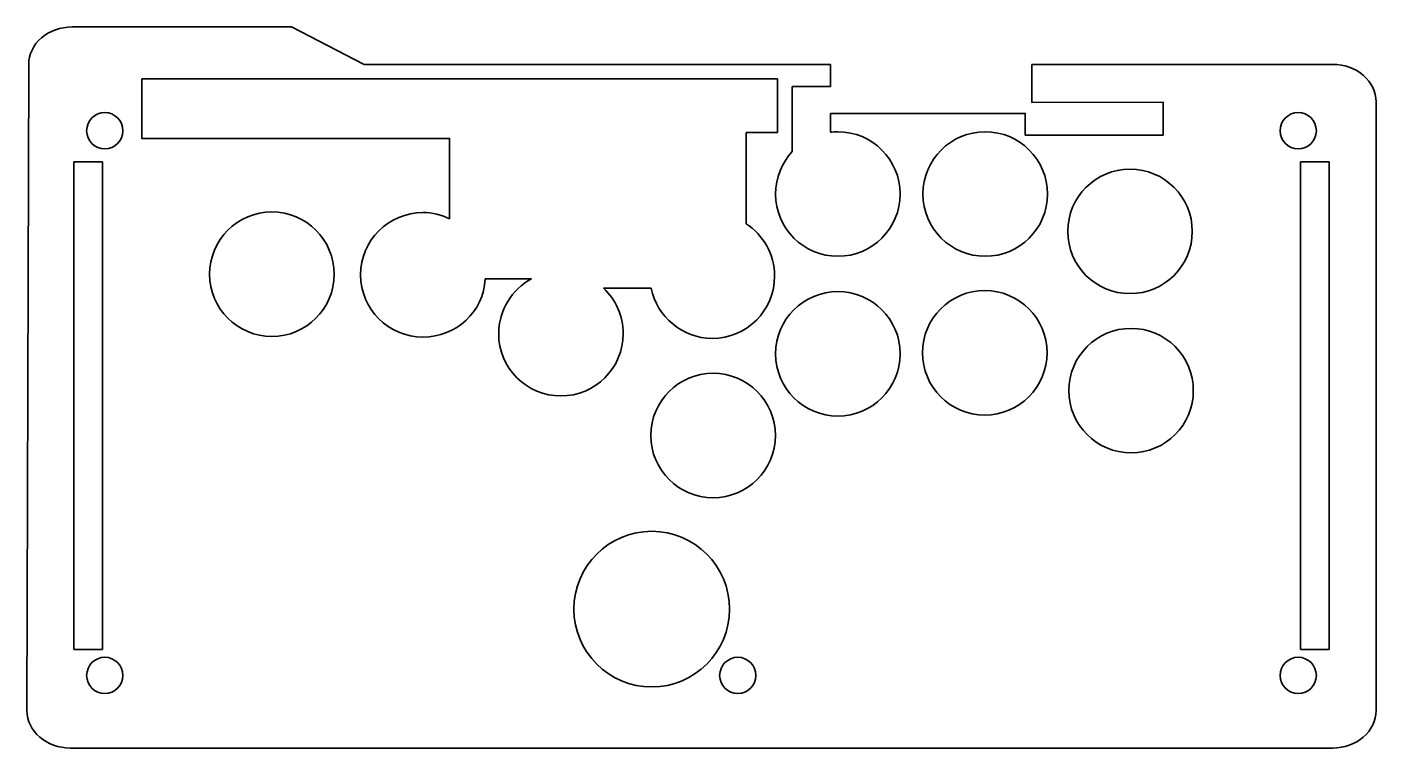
# Model space of a CAD drawing. Header units: millimetres. Extents: x -135 to 125, y -69 to 70.
import ezdxf

# ---------------------------------------------------------------- set-up
doc = ezdxf.new("R2010")
doc.units = ezdxf.units.MM
doc.header["$MEASUREMENT"] = 0
doc.layers.add('Layer 1', color=7, linetype='Continuous')

msp = doc.modelspace()

# ---------------------------------------------------------------- linework, layer by layer
at = {"layer": 'Layer 1', "color": 250, "lineweight": 35}
for centre, major_axis, ratio in [((49.3742, 38.1142), (0, 12), 1), ((77.2744, 30.9143), (0, 12), 1), ((-88.1066, 22.6512), (0, 12), 1), ((20.9744, 7.3144), (0, 12), 1), ((49.2744, 7.5143), (0, 12), 1), ((77.4743, 0.2143), (0, 12), 1), ((-3.0756, -8.436), (0, 12), 1), ((-14.9087, -41.9063), (15.0001, 0), 0.99999333)]:
    msp.add_ellipse(centre, major_axis=major_axis, ratio=ratio, dxfattribs=at)
for points, knots in [([(-0.2554, 63.1104), (-0.2554, 63.1104), (-70.3243, 63.1104), (-70.3243, 63.1104), (-70.3243, 63.1104), (-84.3158, 70.3169), (-84.3158, 70.3169), (-84.3158, 70.3169), (-126.6339, 70.3169), (-126.6339, 70.3169), (-128.8481, 70.3169), (-130.9716, 69.5575), (-132.5372, 68.2061), (-134.1028, 66.8547), (-134.9825, 65.0216), (-134.9825, 63.1103), (-134.9825, 63.1103), (-135.3154, -61.4765), (-135.3154, -61.4765), (-135.3154, -65.4566), (-131.5776, -68.6831), (-126.9668, -68.6831), (-126.9668, -68.6831), (116.336, -68.6831), (116.336, -68.6831), (118.5502, -68.6831), (120.6737, -67.9238), (122.2393, -66.5723), (123.805, -65.2208), (124.6846, -63.3878), (124.6846, -61.4765), (124.6846, -61.4765), (124.6846, 55.9038), (124.6846, 55.9038), (124.6846, 57.8151), (123.8049, 59.6481), (122.2393, 60.9996), (120.6737, 62.351), (118.5502, 63.1104), (116.336, 63.1104), (116.336, 63.1104), (103.375, 63.1104), (103.375, 63.1104)], [0, 0, 0, 0, 0.07142857, 0.07142857, 0.07142857, 0.14285714, 0.14285714, 0.14285714, 0.21428571, 0.21428571, 0.21428571, 0.28571429, 0.28571429, 0.28571429, 0.35714286, 0.35714286, 0.35714286, 0.42857143, 0.42857143, 0.42857143, 0.5, 0.5, 0.5, 0.57142857, 0.57142857, 0.57142857, 0.64285714, 0.64285714, 0.64285714, 0.71428571, 0.71428571, 0.71428571, 0.78571429, 0.78571429, 0.78571429, 0.85714286, 0.85714286, 0.85714286, 0.92857143, 0.92857143, 0.92857143, 1, 1, 1, 1]), ([(12.1838, 46.2829), (12.1838, 46.2829), (12.1838, 49.816), (12.1838, 49.816), (12.1838, 49.816), (12.1838, 58.816), (12.1838, 58.816), (12.1838, 58.816), (19.5419, 58.816), (19.5419, 58.816), (19.5419, 58.816), (19.5419, 63.1104), (19.5419, 63.1104)], [0, 0, 0, 0, 0.25, 0.25, 0.25, 0.5, 0.5, 0.5, 0.75, 0.75, 0.75, 1, 1, 1, 1]), ([(-113.1864, 60.3168), (-113.1864, 60.3168), (-113.1864, 48.8411), (-113.1864, 48.8411), (-113.1864, 48.8411), (-53.8665, 48.8411), (-53.8665, 48.8411), (-53.8665, 48.8411), (-53.8665, 33.3376), (-53.8665, 33.3376)], [0, 0, 0, 0, 0.33333333, 0.33333333, 0.33333333, 0.66666667, 0.66666667, 0.66666667, 1, 1, 1, 1]), ([(-0.2554, 60.3158), (-0.2554, 60.3158), (9.3243, 60.3158), (9.3243, 60.3158), (9.3243, 60.3158), (9.3243, 49.9694), (9.3243, 49.9694), (9.3243, 49.9694), (3.2672, 49.9694), (3.2672, 49.9694)], [0, 0, 0, 0, 0.33333333, 0.33333333, 0.33333333, 0.66666667, 0.66666667, 0.66666667, 1, 1, 1, 1]), ([(-116.8156, 50.3152), (-116.8156, 52.2494), (-118.3836, 53.8173), (-120.3136, 53.8173), (-122.2478, 53.8173), (-123.8156, 52.2494), (-123.8156, 50.3152), (-123.8156, 48.3852), (-122.2478, 46.8173), (-120.3136, 46.8173), (-118.3836, 46.8173), (-116.8156, 48.3852), (-116.8156, 50.3152)], [0, 0, 0, 0, 0.25, 0.25, 0.25, 0.5, 0.5, 0.5, 0.75, 0.75, 0.75, 1, 1, 1, 1]), ([(19.5419, 53.6544), (19.5419, 53.6544), (57.0653, 53.6544), (57.0653, 53.6544), (57.0653, 53.6544), (57.0653, 49.4791), (57.0653, 49.4791), (57.0653, 49.4791), (83.6746, 49.4791), (83.6746, 49.4791)], [0, 0, 0, 0, 0.33333333, 0.33333333, 0.33333333, 0.66666667, 0.66666667, 0.66666667, 1, 1, 1, 1]), ([(113.1849, 50.3152), (113.1849, 52.2494), (111.617, 53.8173), (109.6828, 53.8173), (107.7528, 53.8173), (106.1849, 52.2494), (106.1849, 50.3152), (106.1849, 48.3852), (107.7528, 46.8173), (109.6828, 46.8173), (111.617, 46.8173), (113.1849, 48.3852), (113.1849, 50.3152)], [0, 0, 0, 0, 0.25, 0.25, 0.25, 0.5, 0.5, 0.5, 0.75, 0.75, 0.75, 1, 1, 1, 1]), ([(3.2672, 32.3878), (3.2672, 32.3878), (3.2672, 39.8325), (3.2672, 39.8325), (3.2672, 39.8325), (3.2672, 49.9694), (3.2672, 49.9694)], [0, 0, 0, 0, 0.5, 0.5, 0.5, 1, 1, 1, 1]), ([(19.5419, 50.0296), (20.0116, 50.0855), (20.4896, 50.1142), (20.9744, 50.1142), (27.6019, 50.1142), (32.9744, 44.7417), (32.9744, 38.1142), (32.9744, 31.4867), (27.6019, 26.1142), (20.9744, 26.1142), (14.3469, 26.1142), (8.9744, 31.4867), (8.9744, 38.1142), (8.9744, 41.2697), (10.1923, 44.1408), (12.1838, 46.2829)], [0, 0, 0, 0, 0.2, 0.2, 0.2, 0.4, 0.4, 0.4, 0.6, 0.6, 0.6, 0.8, 0.8, 0.8, 1, 1, 1, 1]), ([(-53.8665, 33.3376), (-55.4051, 34.0548), (-57.1961, 34.5442), (-59.0056, 34.5442), (-65.6331, 34.5442), (-71.0056, 29.1717), (-71.0056, 22.5442), (-71.0056, 15.9167), (-65.6331, 10.5442), (-59.0056, 10.5442), (-52.5648, 10.5442), (-47.3094, 15.3859), (-47.0183, 21.7548)], [0, 0, 0, 0, 0.25, 0.25, 0.25, 0.5, 0.5, 0.5, 0.75, 0.75, 0.75, 1, 1, 1, 1]), ([(3.2672, 32.3878), (6.5805, 30.2521), (8.7743, 26.5295), (8.7743, 22.2944), (8.7743, 15.6669), (3.4018, 10.2944), (-3.2257, 10.2944), (-9.0148, 10.2944), (-13.8909, 14.4931), (-15.0206, 19.9473)], [0, 0, 0, 0, 0.33333333, 0.33333333, 0.33333333, 0.66666667, 0.66666667, 0.66666667, 1, 1, 1, 1]), ([(-24.2072, 19.95), (-21.8677, 17.7603), (-20.4056, 14.6444), (-20.4056, 11.1871), (-20.4056, 4.5596), (-25.7781, -0.8129), (-32.4056, -0.8129), (-39.0331, -0.8129), (-44.4056, 4.5596), (-44.4056, 11.1871), (-44.4056, 15.7555), (-41.853, 19.7276), (-38.0961, 21.7548)], [0, 0, 0, 0, 0.25, 0.25, 0.25, 0.5, 0.5, 0.5, 0.75, 0.75, 0.75, 1, 1, 1, 1]), ([(-116.8156, -54.6815), (-116.8156, -52.7514), (-118.3836, -51.1835), (-120.3136, -51.1835), (-122.2478, -51.1835), (-123.8156, -52.7514), (-123.8156, -54.6815), (-123.8156, -56.6156), (-122.2478, -58.1836), (-120.3136, -58.1836), (-118.3836, -58.1836), (-116.8156, -56.6156), (-116.8156, -54.6815)], [0, 0, 0, 0, 0.25, 0.25, 0.25, 0.5, 0.5, 0.5, 0.75, 0.75, 0.75, 1, 1, 1, 1]), ([(5.1855, -54.6815), (5.1855, -52.7514), (3.6176, -51.1835), (1.6834, -51.1835), (-0.2466, -51.1835), (-1.8145, -52.7514), (-1.8145, -54.6815), (-1.8145, -56.6156), (-0.2466, -58.1835), (1.6834, -58.1835), (3.6176, -58.1835), (5.1855, -56.6156), (5.1855, -54.6815)], [0, 0, 0, 0, 0.25, 0.25, 0.25, 0.5, 0.5, 0.5, 0.75, 0.75, 0.75, 1, 1, 1, 1]), ([(113.1849, -54.6815), (113.1849, -52.7514), (111.617, -51.1835), (109.6828, -51.1835), (107.7528, -51.1835), (106.1849, -52.7514), (106.1849, -54.6815), (106.1849, -56.6156), (107.7528, -58.1836), (109.6828, -58.1836), (111.617, -58.1836), (113.1849, -56.6156), (113.1849, -54.6815)], [0, 0, 0, 0, 0.25, 0.25, 0.25, 0.5, 0.5, 0.5, 0.75, 0.75, 0.75, 1, 1, 1, 1])]:
    msp.add_open_spline(points, degree=3, knots=knots, dxfattribs=at)
for points in [[(19.5419, 63.1104), (19.5419, 63.1104), (-0.2554, 63.1104), (-0.2554, 63.1104)], [(86.3452, 63.1104), (86.3452, 63.1104), (58.3613, 63.1104), (58.3613, 63.1104)], [(58.3613, 63.1104), (58.3613, 63.1104), (58.3613, 55.7816), (58.3613, 55.7816)], [(86.3452, 63.1104), (86.3452, 63.1104), (103.375, 63.1104), (103.375, 63.1104)], [(-113.1864, 60.3168), (-113.1864, 60.3168), (-10.2114, 60.3158), (-10.2114, 60.3158)], [(-10.2114, 60.3159), (-10.2114, 60.3159), (-0.2554, 60.3158), (-0.2554, 60.3158)], [(83.6746, 55.8248), (83.6746, 55.8248), (58.3613, 55.7816), (58.3613, 55.7816)], [(83.6746, 55.8248), (83.6746, 55.8248), (83.6746, 49.4791), (83.6746, 49.4791)], [(19.5419, 50.0296), (19.5419, 50.0296), (19.5419, 53.6544), (19.5419, 53.6544)], [(-126.3149, -48.6831), (-126.3149, -48.6831), (-126.3146, 44.3162), (-126.3146, 44.3162)], [(-126.3146, 44.3162), (-126.3146, 44.3162), (-120.7813, 44.3162), (-120.7813, 44.3162)], [(-120.7813, 44.3162), (-120.7813, 44.3162), (-120.7813, -49.6843), (-120.7813, -49.6843)], [(110.1513, 44.3169), (110.1513, 44.3169), (110.1513, -49.6829), (110.1513, -49.6829)], [(110.1513, 44.3169), (110.1513, 44.3169), (115.6847, 44.3169), (115.6847, 44.3169)], [(115.6847, 44.3169), (115.6847, 44.3169), (115.684, -49.6829), (115.684, -49.6829)], [(-38.0961, 21.7548), (-38.0961, 21.7548), (-47.0373, 21.7548), (-47.0373, 21.7548)], [(-24.1864, 19.9473), (-24.1864, 19.9473), (-15.0206, 19.9473), (-15.0206, 19.9473)], [(-126.3149, -49.6843), (-126.3149, -49.6843), (-126.3149, -48.6831), (-126.3149, -48.6831)], [(-126.3149, -49.6843), (-126.3149, -49.6843), (-120.7813, -49.6843), (-120.7813, -49.6843)], [(110.1513, -49.6829), (110.1513, -49.6829), (115.684, -49.6829), (115.684, -49.6829)]]:
    msp.add_open_spline(points, degree=3, dxfattribs=at)

doc.saveas('drawing.dxf')
